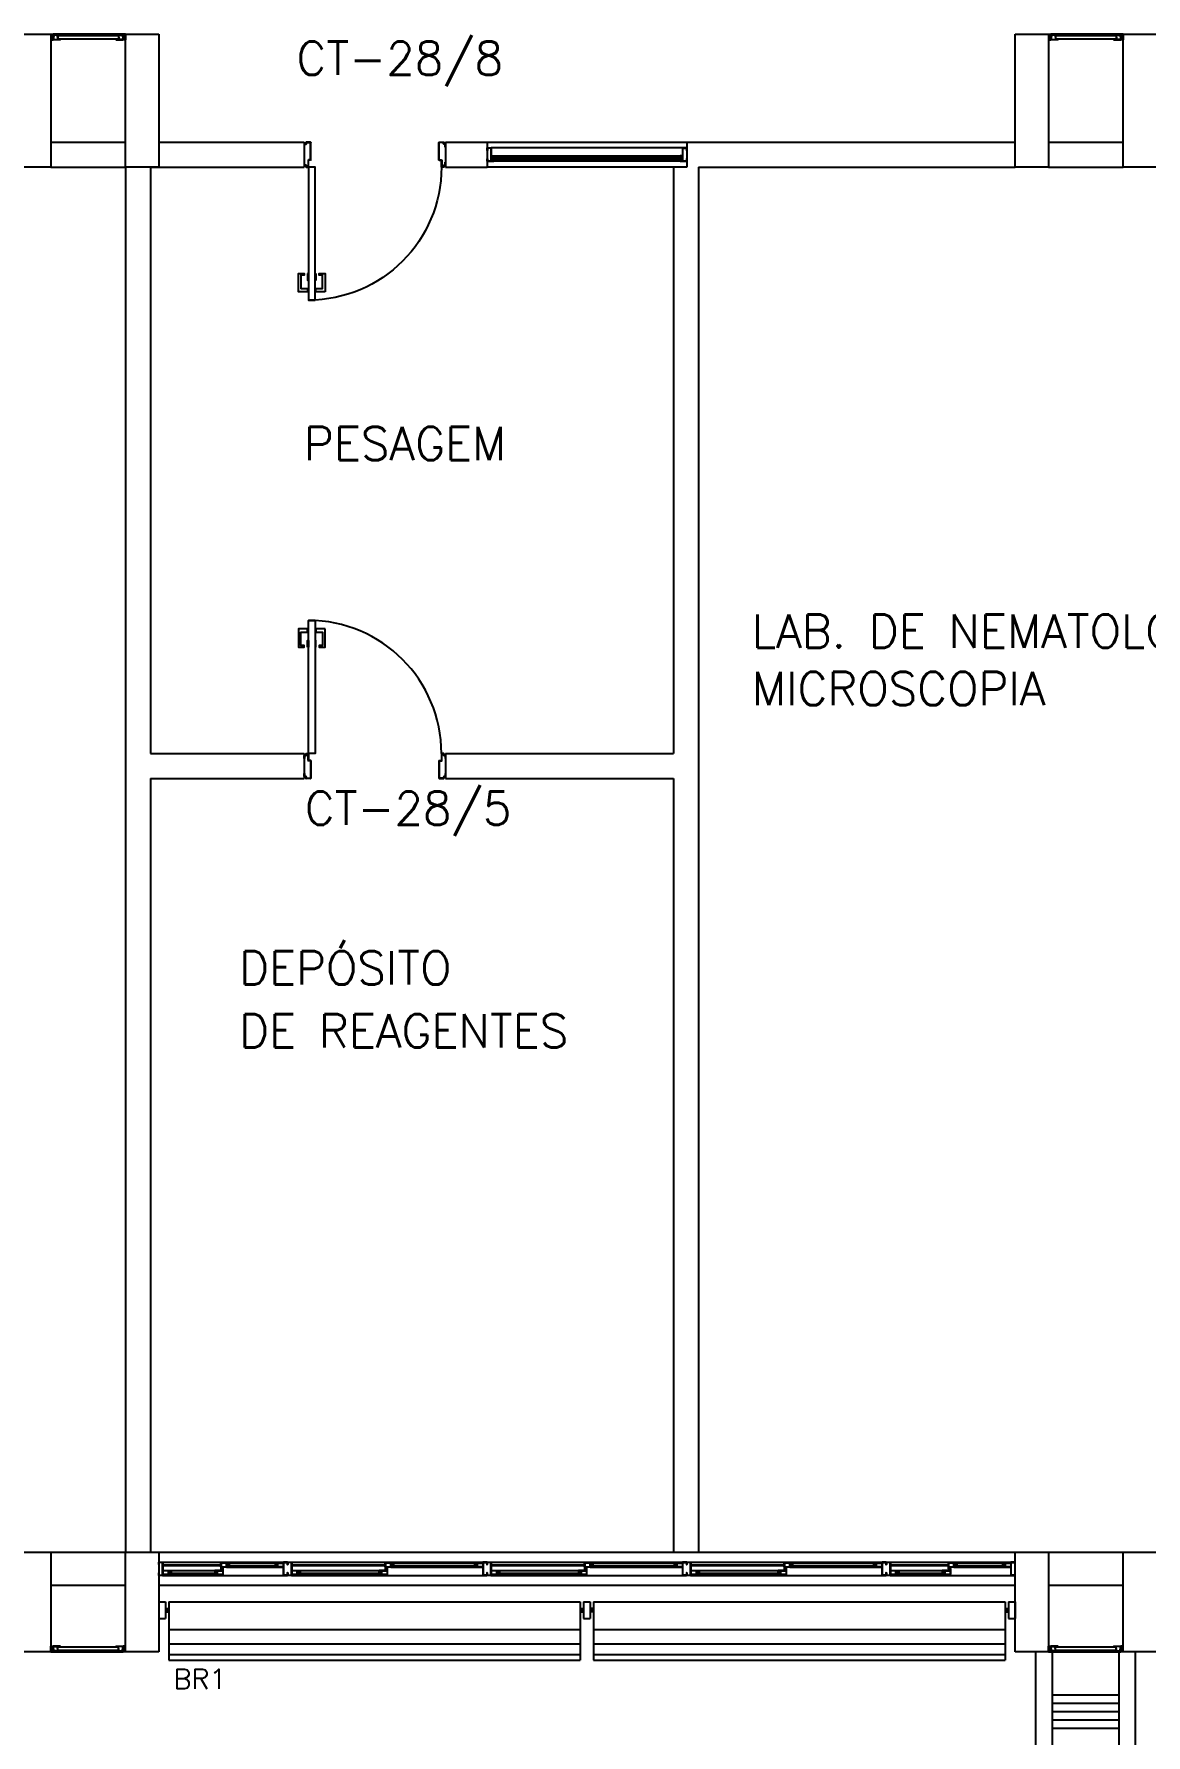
# Model space of a CAD drawing. Header units: millimetres. Extents: x 2686 to 2939, y 1294 to 1441.
# Drawn here: x 2772.37 to 2779.06, y 1331.43 to 1341.65 of the extents above; entities that cross this region are included whole.
import ezdxf

# ---------------------------------------------------------------- set-up
doc = ezdxf.new("R2010")
doc.units = ezdxf.units.MM
for name, color, linetype in [('AR-ALV', 2, 'Continuous'), ('AR-BRISES', 1, 'Continuous'), ('AR-ESQ', 1, 'Continuous'), ('AR-ESTC', 3, 'Continuous'), ('AR-PEITORIL', 1, 'Continuous'), ('AR-PISO', 1, 'Continuous'), ('AR-PORTA', 1, 'Continuous'), ('BR-LINHAS', 1, 'Continuous'), ('BR-MONTANTE', 242, 'Continuous'), ('BR-PAINEL', 1, 'Continuous'), ('BR-SUPORTE', 1, 'Continuous'), ('BR-TEXTO', 2, 'Continuous'), ('DT-ESQ-BAGUETE-C', 1, 'Continuous'), ('DT-ESQ-BAGUETE-V', 1, 'Continuous'), ('DT-ESQ-CHAPA DOBRADA-V', 1, 'Continuous'), ('DT-ESQ-MARCO-V', 1, 'Continuous'), ('DT-ESQ-PERFIL CADEIRA-C', 2, 'Continuous'), ('DT-ESQ-PERFIL CADEIRA-V', 2, 'Continuous'), ('DT-ESQ-PERFIL U SIMPLES-C', 2, 'Continuous'), ('DT-ESQ-PERFIL U-C', 2, 'Continuous'), ('DT-ESQ-PERFIL U-V', 1, 'Continuous'), ('DT-ESQ-VENEZIANA-C', 1, 'Continuous'), ('DT-ESQ-VENEZIANA-V', 1, 'Continuous'), ('DT-ESQ-VIDRO-C', 2, 'Continuous'), ('DT-TXTMOD', 1, 'Continuous'), ('ENDEREÇO', 2, 'Continuous'), ('insercao', 4, 'Continuous'), ('maçaneta', 1, 'Continuous'), ('mov', 1, 'Continuous'), ('PM-PERFIL U-C', 2, 'Continuous'), ('pm1', 2, 'Continuous'), ('TEXTO', 2, 'Continuous')]:
    doc.layers.add(name, color=color, linetype=linetype)
doc.styles.add('S10', font='simplex.shx', dxfattribs={"height": 0.1})
doc.styles.add('S12', font='simplex.shx', dxfattribs={"width": 1.1, "height": 0.12})
doc.styles.add('UNB-100', font='simplex.shx', dxfattribs={"height": 0.2})
doc.styles.add('UNB1-100', font='simplex.shx', dxfattribs={"height": 0.2})

# ---------------------------------------------------------------- blocks, each defined once
blk = doc.blocks.new('DET-GS-COBERTURA')
at = {"layer": 'AR-PISO', "linetype": 'Continuous'}
for p, q in [((204.868, -516.358), (204.868, -512.989)), ((205.468, -512.989), (204.868, -512.989)), ((204.968, -516.358), (204.968, -512.989)), ((205.368, -516.358), (205.368, -512.989)), ((205.468, -516.358), (205.468, -512.989)), ((204.968, -513.248), (205.368, -513.248)), ((204.968, -513.298), (205.368, -513.298)), ((204.968, -513.348), (205.368, -513.348)), ((204.968, -513.398), (205.368, -513.398)), ((204.968, -513.448), (205.368, -513.448))]:
    blk.add_line(p, q, dxfattribs=at)
blk = doc.blocks.new('EF40-P')
at = {"layer": 'DT-ESQ-BAGUETE-C', "ltscale": 0.1}
for points in [[(0.422, -0.08), (0.409, -0.08), (0.409, -0.079), (0.422, -0.079, 0.414214), (0.422, -0.078), (0.422, -0.067, 0.414214), (0.422, -0.067), (0.409, -0.067), (0.409, -0.065), (0.422, -0.065, -0.414214), (0.424, -0.067), (0.424, -0.079, -0.414214)], [(0.702, -0.08), (0.715, -0.08), (0.715, -0.079), (0.702, -0.079, -0.414214), (0.702, -0.078), (0.702, -0.067, -0.414214), (0.702, -0.067), (0.715, -0.067), (0.715, -0.065), (0.702, -0.065, 0.414214), (0.7, -0.067), (0.7, -0.079, 0.414214)], [(1.41, -0.08), (1.396, -0.08), (1.396, -0.079), (1.409, -0.079, 0.414214), (1.41, -0.078), (1.41, -0.067, 0.414214), (1.409, -0.067), (1.396, -0.067), (1.396, -0.065), (1.41, -0.065, -0.414214), (1.411, -0.067), (1.411, -0.079, -0.414214)], [(1.901, -0.08), (1.915, -0.08), (1.915, -0.079), (1.902, -0.079, -0.414214), (1.901, -0.078), (1.901, -0.067, -0.414214), (1.902, -0.067), (1.915, -0.067), (1.915, -0.065), (1.901, -0.065, 0.414214), (1.9, -0.067), (1.9, -0.079, 0.414214)], [(2.61, -0.08), (2.596, -0.08), (2.596, -0.079), (2.609, -0.079, 0.414214), (2.61, -0.078), (2.61, -0.067, 0.414214), (2.609, -0.067), (2.596, -0.067), (2.596, -0.065), (2.61, -0.065, -0.414214), (2.611, -0.067), (2.611, -0.079, -0.414214)], [(3.101, -0.08), (3.115, -0.08), (3.115, -0.079), (3.102, -0.079, -0.414214), (3.101, -0.078), (3.101, -0.067, -0.414214), (3.102, -0.067), (3.115, -0.067), (3.115, -0.065), (3.101, -0.065, 0.414214), (3.1, -0.067), (3.1, -0.079, 0.414214)], [(3.81, -0.08), (3.796, -0.08), (3.796, -0.079), (3.809, -0.079, 0.414214), (3.81, -0.078), (3.81, -0.067, 0.414214), (3.809, -0.067), (3.796, -0.067), (3.796, -0.065), (3.81, -0.065, -0.414214), (3.811, -0.067), (3.811, -0.079, -0.414214)], [(4.301, -0.08), (4.315, -0.08), (4.315, -0.079), (4.302, -0.079, -0.414214), (4.301, -0.078), (4.301, -0.067, -0.414214), (4.302, -0.067), (4.315, -0.067), (4.315, -0.065), (4.301, -0.065, 0.414214), (4.3, -0.067), (4.3, -0.079, 0.414214)], [(4.797, -0.08), (4.784, -0.08), (4.784, -0.079), (4.797, -0.079, 0.414214), (4.797, -0.078), (4.797, -0.067, 0.414214), (4.797, -0.067), (4.784, -0.067), (4.784, -0.065), (4.797, -0.065, -0.414214), (4.799, -0.067), (4.799, -0.079, -0.414214)], [(5.076, -0.08), (5.09, -0.08), (5.09, -0.079), (5.077, -0.079, -0.414214), (5.076, -0.078), (5.076, -0.067, -0.414214), (5.077, -0.067), (5.09, -0.067), (5.09, -0.065), (5.076, -0.065, 0.414214), (5.075, -0.067), (5.075, -0.079, 0.414214)], [(0.073, -0.125), (0.06, -0.125), (0.06, -0.124), (0.073, -0.124, 0.414214), (0.073, -0.123), (0.073, -0.112, 0.414214), (0.073, -0.112), (0.06, -0.112), (0.06, -0.11), (0.073, -0.11, -0.414214), (0.075, -0.112), (0.075, -0.124, -0.414214)], [(0.339, -0.125), (0.352, -0.125), (0.352, -0.124), (0.34, -0.124, -0.414214), (0.339, -0.123), (0.339, -0.112, -0.414214), (0.34, -0.112), (0.352, -0.112), (0.352, -0.11), (0.339, -0.11, 0.414214), (0.337, -0.112), (0.337, -0.124, 0.414214)], [(0.848, -0.125), (0.835, -0.125), (0.835, -0.124), (0.848, -0.124, 0.414214), (0.848, -0.123), (0.848, -0.112, 0.414214), (0.848, -0.112), (0.835, -0.112), (0.835, -0.11), (0.848, -0.11, -0.414214), (0.85, -0.112), (0.85, -0.124, -0.414214)], [(1.326, -0.125), (1.34, -0.125), (1.34, -0.124), (1.327, -0.124, -0.414214), (1.326, -0.123), (1.326, -0.112, -0.414214), (1.327, -0.112), (1.34, -0.112), (1.34, -0.11), (1.326, -0.11, 0.414214), (1.325, -0.112), (1.325, -0.124, 0.414214)], [(2.048, -0.125), (2.035, -0.125), (2.035, -0.124), (2.048, -0.124, 0.414214), (2.048, -0.123), (2.048, -0.112, 0.414214), (2.048, -0.112), (2.035, -0.112), (2.035, -0.11), (2.048, -0.11, -0.414214), (2.05, -0.112), (2.05, -0.124, -0.414214)], [(2.526, -0.125), (2.54, -0.125), (2.54, -0.124), (2.527, -0.124, -0.414214), (2.526, -0.123), (2.526, -0.112, -0.414214), (2.527, -0.112), (2.54, -0.112), (2.54, -0.11), (2.526, -0.11, 0.414214), (2.525, -0.112), (2.525, -0.124, 0.414214)], [(3.248, -0.125), (3.235, -0.125), (3.235, -0.124), (3.248, -0.124, 0.414214), (3.248, -0.123), (3.248, -0.112, 0.414214), (3.248, -0.112), (3.235, -0.112), (3.235, -0.11), (3.248, -0.11, -0.414214), (3.25, -0.112), (3.25, -0.124, -0.414214)], [(3.726, -0.125), (3.74, -0.125), (3.74, -0.124), (3.727, -0.124, -0.414214), (3.726, -0.123), (3.726, -0.112, -0.414214), (3.727, -0.112), (3.74, -0.112), (3.74, -0.11), (3.726, -0.11, 0.414214), (3.725, -0.112), (3.725, -0.124, 0.414214)], [(4.448, -0.125), (4.435, -0.125), (4.435, -0.124), (4.448, -0.124, 0.414214), (4.448, -0.123), (4.448, -0.112, 0.414214), (4.448, -0.112), (4.435, -0.112), (4.435, -0.11), (4.448, -0.11, -0.414214), (4.45, -0.112), (4.45, -0.124, -0.414214)], [(4.714, -0.125), (4.727, -0.125), (4.727, -0.124), (4.714, -0.124, -0.414214), (4.714, -0.123), (4.714, -0.112, -0.414214), (4.714, -0.112), (4.727, -0.112), (4.727, -0.11), (4.714, -0.11, 0.414214), (4.712, -0.112), (4.712, -0.124, 0.414214)]]:
    blk.add_lwpolyline(points, format="xyb", close=True, dxfattribs=at)
at = {"layer": 'DT-ESQ-BAGUETE-V', "ltscale": 0.1}
for p, q in [((0.422, -0.065), (0.702, -0.065)), ((1.41, -0.065), (1.901, -0.065)), ((2.61, -0.065), (3.101, -0.065)), ((3.81, -0.065), (4.301, -0.065)), ((4.797, -0.065), (5.076, -0.065)), ((0.073, -0.11), (0.339, -0.11)), ((0.848, -0.11), (1.326, -0.11)), ((2.048, -0.11), (2.526, -0.11)), ((3.248, -0.11), (3.726, -0.11)), ((4.448, -0.11), (4.714, -0.11))]:
    blk.add_line(p, q, dxfattribs=at)
at = {"layer": 'DT-ESQ-CHAPA DOBRADA-V', "ltscale": 0.1}
for p, q in [((0.025, -0.077), (0.374, -0.077)), ((0.025, -0.08), (0.374, -0.08)), ((0.8, -0.077), (1.361, -0.077)), ((0.8, -0.08), (1.361, -0.08)), ((2, -0.077), (2.561, -0.077)), ((2, -0.08), (2.561, -0.08)), ((3.2, -0.077), (3.761, -0.077)), ((3.2, -0.08), (3.761, -0.08)), ((4.4, -0.077), (4.749, -0.077)), ((4.4, -0.08), (4.749, -0.08))]:
    blk.add_line(p, q, dxfattribs=at)
at = {"layer": 'DT-ESQ-PERFIL CADEIRA-C', "ltscale": 0.1}
for p, q in [((0.376, -0.088), (0.422, -0.088)), ((0.75, -0.088), (0.702, -0.088)), ((1.363, -0.088), (1.41, -0.088)), ((1.95, -0.088), (1.901, -0.088)), ((2.563, -0.088), (2.61, -0.088)), ((3.15, -0.088), (3.101, -0.088)), ((3.763, -0.088), (3.81, -0.088)), ((4.35, -0.088), (4.301, -0.088)), ((4.751, -0.088), (4.797, -0.088)), ((5.125, -0.088), (5.076, -0.088)), ((0.025, -0.134), (0.073, -0.134)), ((0.385, -0.134), (0.339, -0.134)), ((0.8, -0.134), (0.848, -0.134)), ((1.373, -0.134), (1.326, -0.134)), ((2, -0.134), (2.048, -0.134)), ((2.573, -0.134), (2.526, -0.134)), ((3.2, -0.134), (3.248, -0.134)), ((3.773, -0.134), (3.726, -0.134)), ((4.4, -0.134), (4.448, -0.134)), ((4.76, -0.134), (4.714, -0.134))]:
    blk.add_line(p, q, dxfattribs=at)
for points in [[(0.422, -0.087, -1), (0.422, -0.09), (0.376, -0.09, -0.414214), (0.374, -0.088), (0.374, -0.067, -0.414214), (0.376, -0.065), (0.407, -0.065, -0.414214), (0.409, -0.067), (0.409, -0.087)], [(0.409, -0.088, -0.198913), (0.408, -0.088, -0.198913), (0.407, -0.087), (0.407, -0.067, 0.414214), (0.407, -0.067), (0.376, -0.067, 0.414214), (0.375, -0.067), (0.375, -0.088, 0.414214), (0.376, -0.088)], [(0.702, -0.09), (0.75, -0.09), (0.75, -0.088), (0.715, -0.088, 0.198912), (0.716, -0.088, 0.198913), (0.716, -0.087), (0.716, -0.067, -0.414214), (0.717, -0.067), (0.75, -0.067), (0.75, -0.065), (0.716, -0.065, 0.414214), (0.715, -0.067), (0.715, -0.079), (0.715, -0.08), (0.715, -0.087), (0.702, -0.087, 1)], [(1.41, -0.087, -1), (1.41, -0.09), (1.363, -0.09, -0.414214), (1.361, -0.088), (1.361, -0.067, -0.414214), (1.363, -0.065), (1.395, -0.065, -0.414214), (1.396, -0.067), (1.396, -0.087)], [(1.396, -0.088, -0.198913), (1.395, -0.088, -0.198913), (1.395, -0.087), (1.395, -0.067, 0.414214), (1.394, -0.067), (1.363, -0.067, 0.414214), (1.363, -0.067), (1.363, -0.088, 0.414214), (1.363, -0.088)], [(1.901, -0.09), (1.95, -0.09), (1.95, -0.088), (1.915, -0.088, 0.198912), (1.916, -0.088, 0.198913), (1.916, -0.087), (1.916, -0.067, -0.414214), (1.917, -0.067), (1.95, -0.067), (1.95, -0.065), (1.916, -0.065, 0.414214), (1.915, -0.067), (1.915, -0.079), (1.915, -0.08), (1.915, -0.087), (1.901, -0.087, 1)], [(2.61, -0.087, -1), (2.61, -0.09), (2.563, -0.09, -0.414214), (2.561, -0.088), (2.561, -0.067, -0.414214), (2.563, -0.065), (2.595, -0.065, -0.414214), (2.596, -0.067), (2.596, -0.087)], [(2.596, -0.088, -0.198913), (2.595, -0.088, -0.198913), (2.595, -0.087), (2.595, -0.067, 0.414214), (2.594, -0.067), (2.563, -0.067, 0.414214), (2.563, -0.067), (2.563, -0.088, 0.414214), (2.563, -0.088)], [(3.101, -0.09), (3.15, -0.09), (3.15, -0.088), (3.115, -0.088, 0.198912), (3.116, -0.088, 0.198913), (3.116, -0.087), (3.116, -0.067, -0.414214), (3.117, -0.067), (3.15, -0.067), (3.15, -0.065), (3.116, -0.065, 0.414214), (3.115, -0.067), (3.115, -0.079), (3.115, -0.08), (3.115, -0.087), (3.101, -0.087, 1)], [(3.81, -0.087, -1), (3.81, -0.09), (3.763, -0.09, -0.414214), (3.761, -0.088), (3.761, -0.067, -0.414214), (3.763, -0.065), (3.795, -0.065, -0.414214), (3.796, -0.067), (3.796, -0.087)], [(3.796, -0.088, -0.198913), (3.795, -0.088, -0.198913), (3.795, -0.087), (3.795, -0.067, 0.414214), (3.794, -0.067), (3.763, -0.067, 0.414214), (3.763, -0.067), (3.763, -0.088, 0.414214), (3.763, -0.088)], [(4.301, -0.09), (4.35, -0.09), (4.35, -0.088), (4.315, -0.088, 0.198912), (4.316, -0.088, 0.198913), (4.316, -0.087), (4.316, -0.067, -0.414214), (4.317, -0.067), (4.35, -0.067), (4.35, -0.065), (4.316, -0.065, 0.414214), (4.315, -0.067), (4.315, -0.079), (4.315, -0.08), (4.315, -0.087), (4.301, -0.087, 1)], [(4.797, -0.087, -1), (4.797, -0.09), (4.751, -0.09, -0.414214), (4.749, -0.088), (4.749, -0.067, -0.414214), (4.751, -0.065), (4.782, -0.065, -0.414214), (4.784, -0.067), (4.784, -0.087)], [(4.784, -0.088, -0.198913), (4.783, -0.088, -0.198913), (4.782, -0.087), (4.782, -0.067, 0.414214), (4.782, -0.067), (4.751, -0.067, 0.414214), (4.75, -0.067), (4.75, -0.088, 0.414214), (4.751, -0.088)], [(5.076, -0.09), (5.125, -0.09), (5.125, -0.088), (5.09, -0.088, 0.198912), (5.091, -0.088, 0.198913), (5.091, -0.087), (5.091, -0.067, -0.414214), (5.092, -0.067), (5.125, -0.067), (5.125, -0.065), (5.091, -0.065, 0.414214), (5.09, -0.067), (5.09, -0.079), (5.09, -0.08), (5.09, -0.087), (5.076, -0.087, 1)], [(0.073, -0.135), (0.025, -0.135), (0.025, -0.134), (0.06, -0.134, -0.198912), (0.059, -0.133, -0.198913), (0.059, -0.132), (0.059, -0.112, 0.414214), (0.058, -0.112), (0.025, -0.112), (0.025, -0.11), (0.059, -0.11, -0.414214), (0.06, -0.112), (0.06, -0.124), (0.06, -0.125), (0.06, -0.132), (0.073, -0.132, -1)], [(0.339, -0.132, 1), (0.339, -0.135), (0.385, -0.135, 0.414214), (0.387, -0.133), (0.387, -0.112, 0.414214), (0.385, -0.11), (0.354, -0.11, 0.414214), (0.352, -0.112), (0.352, -0.132)], [(0.352, -0.134, 0.198913), (0.354, -0.133, 0.198913), (0.354, -0.132), (0.354, -0.112, -0.414214), (0.354, -0.112), (0.385, -0.112, -0.414214), (0.386, -0.112), (0.386, -0.133, -0.414214), (0.385, -0.134)], [(0.848, -0.135), (0.8, -0.135), (0.8, -0.134), (0.835, -0.134, -0.198912), (0.834, -0.133, -0.198913), (0.833, -0.132), (0.833, -0.112, 0.414214), (0.833, -0.112), (0.8, -0.112), (0.8, -0.11), (0.833, -0.11, -0.414214), (0.835, -0.112), (0.835, -0.124), (0.835, -0.125), (0.835, -0.132), (0.848, -0.132, -1)], [(1.326, -0.132, 1), (1.326, -0.135), (1.373, -0.135, 0.414214), (1.375, -0.133), (1.375, -0.112, 0.414214), (1.373, -0.11), (1.341, -0.11, 0.414214), (1.34, -0.112), (1.34, -0.132)], [(1.34, -0.134, 0.198913), (1.341, -0.133, 0.198913), (1.341, -0.132), (1.341, -0.112, -0.414214), (1.342, -0.112), (1.373, -0.112, -0.414214), (1.373, -0.112), (1.373, -0.133, -0.414214), (1.373, -0.134)], [(2.048, -0.135), (2, -0.135), (2, -0.134), (2.035, -0.134, -0.198912), (2.034, -0.133, -0.198913), (2.033, -0.132), (2.033, -0.112, 0.414214), (2.033, -0.112), (2, -0.112), (2, -0.11), (2.033, -0.11, -0.414214), (2.035, -0.112), (2.035, -0.124), (2.035, -0.125), (2.035, -0.132), (2.048, -0.132, -1)], [(2.526, -0.132, 1), (2.526, -0.135), (2.573, -0.135, 0.414214), (2.575, -0.133), (2.575, -0.112, 0.414214), (2.573, -0.11), (2.541, -0.11, 0.414214), (2.54, -0.112), (2.54, -0.132)], [(2.54, -0.134, 0.198913), (2.541, -0.133, 0.198913), (2.541, -0.132), (2.541, -0.112, -0.414214), (2.542, -0.112), (2.573, -0.112, -0.414214), (2.573, -0.112), (2.573, -0.133, -0.414214), (2.573, -0.134)], [(3.248, -0.135), (3.2, -0.135), (3.2, -0.134), (3.235, -0.134, -0.198912), (3.234, -0.133, -0.198913), (3.233, -0.132), (3.233, -0.112, 0.414214), (3.233, -0.112), (3.2, -0.112), (3.2, -0.11), (3.233, -0.11, -0.414214), (3.235, -0.112), (3.235, -0.124), (3.235, -0.125), (3.235, -0.132), (3.248, -0.132, -1)], [(3.726, -0.132, 1), (3.726, -0.135), (3.773, -0.135, 0.414214), (3.775, -0.133), (3.775, -0.112, 0.414214), (3.773, -0.11), (3.741, -0.11, 0.414214), (3.74, -0.112), (3.74, -0.132)], [(3.74, -0.134, 0.198913), (3.741, -0.133, 0.198913), (3.741, -0.132), (3.741, -0.112, -0.414214), (3.742, -0.112), (3.773, -0.112, -0.414214), (3.773, -0.112), (3.773, -0.133, -0.414214), (3.773, -0.134)], [(4.448, -0.135), (4.4, -0.135), (4.4, -0.134), (4.435, -0.134, -0.198912), (4.434, -0.133, -0.198913), (4.433, -0.132), (4.433, -0.112, 0.414214), (4.433, -0.112), (4.4, -0.112), (4.4, -0.11), (4.433, -0.11, -0.414214), (4.435, -0.112), (4.435, -0.124), (4.435, -0.125), (4.435, -0.132), (4.448, -0.132, -1)], [(4.714, -0.132, 1), (4.714, -0.135), (4.76, -0.135, 0.414214), (4.762, -0.133), (4.762, -0.112, 0.414214), (4.76, -0.11), (4.729, -0.11, 0.414214), (4.727, -0.112), (4.727, -0.132)], [(4.727, -0.134, 0.198913), (4.729, -0.133, 0.198913), (4.729, -0.132), (4.729, -0.112, -0.414214), (4.729, -0.112), (4.76, -0.112, -0.414214), (4.761, -0.112), (4.761, -0.133, -0.414214), (4.76, -0.134)]]:
    blk.add_lwpolyline(points, format="xyb", close=True, dxfattribs=at)
at = {"layer": 'DT-ESQ-PERFIL CADEIRA-V', "ltscale": 0.1}
for p, q in [((0.407, -0.09), (0.702, -0.09)), ((1.395, -0.09), (1.901, -0.09)), ((2.595, -0.09), (3.101, -0.09)), ((3.795, -0.09), (4.301, -0.09)), ((4.782, -0.09), (5.076, -0.09)), ((0.073, -0.135), (0.339, -0.135)), ((0.848, -0.135), (1.326, -0.135)), ((2.048, -0.135), (2.526, -0.135)), ((3.248, -0.135), (3.726, -0.135)), ((4.448, -0.135), (4.714, -0.135))]:
    blk.add_line(p, q, dxfattribs=at)
at = {"layer": 'DT-ESQ-PERFIL U SIMPLES-C', "ltscale": 0.1}
for points in [[(0.376, -0.102), (0.384, -0.102), (0.384, -0.1), (0.376, -0.1, -0.414214), (0.375, -0.1), (0.375, -0.092, -0.414214), (0.376, -0.091), (0.384, -0.091), (0.384, -0.09), (0.376, -0.09, 0.414214), (0.374, -0.092), (0.374, -0.1, 0.414214)], [(0.385, -0.098), (0.377, -0.098), (0.377, -0.1), (0.385, -0.1, -0.414214), (0.386, -0.1), (0.386, -0.108, -0.414214), (0.385, -0.109), (0.377, -0.109), (0.377, -0.11), (0.385, -0.11, 0.414214), (0.387, -0.108), (0.387, -0.1, 0.414214)], [(1.363, -0.102), (1.371, -0.102), (1.371, -0.1), (1.363, -0.1, -0.414214), (1.363, -0.1), (1.363, -0.092, -0.414214), (1.363, -0.091), (1.371, -0.091), (1.371, -0.09), (1.363, -0.09, 0.414214), (1.361, -0.092), (1.361, -0.1, 0.414214)], [(1.373, -0.098), (1.365, -0.098), (1.365, -0.1), (1.373, -0.1, -0.414214), (1.373, -0.1), (1.373, -0.108, -0.414214), (1.373, -0.109), (1.365, -0.109), (1.365, -0.11), (1.373, -0.11, 0.414214), (1.375, -0.108), (1.375, -0.1, 0.414214)], [(2.563, -0.102), (2.571, -0.102), (2.571, -0.1), (2.563, -0.1, -0.414214), (2.563, -0.1), (2.563, -0.092, -0.414214), (2.563, -0.091), (2.571, -0.091), (2.571, -0.09), (2.563, -0.09, 0.414214), (2.561, -0.092), (2.561, -0.1, 0.414214)], [(2.573, -0.098), (2.565, -0.098), (2.565, -0.1), (2.573, -0.1, -0.414214), (2.573, -0.1), (2.573, -0.108, -0.414214), (2.573, -0.109), (2.565, -0.109), (2.565, -0.11), (2.573, -0.11, 0.414214), (2.575, -0.108), (2.575, -0.1, 0.414214)], [(3.763, -0.102), (3.771, -0.102), (3.771, -0.1), (3.763, -0.1, -0.414214), (3.763, -0.1), (3.763, -0.092, -0.414214), (3.763, -0.091), (3.771, -0.091), (3.771, -0.09), (3.763, -0.09, 0.414214), (3.761, -0.092), (3.761, -0.1, 0.414214)], [(3.773, -0.098), (3.765, -0.098), (3.765, -0.1), (3.773, -0.1, -0.414214), (3.773, -0.1), (3.773, -0.108, -0.414214), (3.773, -0.109), (3.765, -0.109), (3.765, -0.11), (3.773, -0.11, 0.414214), (3.775, -0.108), (3.775, -0.1, 0.414214)], [(4.751, -0.102), (4.759, -0.102), (4.759, -0.1), (4.751, -0.1, -0.414214), (4.75, -0.1), (4.75, -0.092, -0.414214), (4.751, -0.091), (4.759, -0.091), (4.759, -0.09), (4.751, -0.09, 0.414214), (4.749, -0.092), (4.749, -0.1, 0.414214)], [(4.76, -0.098), (4.752, -0.098), (4.752, -0.1), (4.76, -0.1, -0.414214), (4.761, -0.1), (4.761, -0.108, -0.414214), (4.76, -0.109), (4.752, -0.109), (4.752, -0.11), (4.76, -0.11, 0.414214), (4.762, -0.108), (4.762, -0.1, 0.414214)]]:
    blk.add_lwpolyline(points, format="xyb", close=True, dxfattribs=at)
at = {"layer": 'DT-ESQ-PERFIL U-C', "ltscale": 0.1}
for points in [[(0, -0.062, -0.414214), (0.001, -0.06), (0.023, -0.06, -0.414214), (0.025, -0.062), (0.025, -0.139, -0.414214), (0.023, -0.14), (0.001, -0.14, -0.414214), (0, -0.139), (0, -0.125), (0.001, -0.125), (0.001, -0.138, 0.414214), (0.002, -0.139), (0.023, -0.139, 0.414214), (0.023, -0.138), (0.023, -0.062, 0.414214), (0.023, -0.062), (0.002, -0.062, 0.414214), (0.001, -0.062), (0.001, -0.075), (0, -0.075)], [(0.775, -0.062, 0.414214), (0.773, -0.06), (0.751, -0.06, 0.414214), (0.75, -0.062), (0.75, -0.139, 0.414214), (0.751, -0.14), (0.773, -0.14, 0.414214), (0.775, -0.139), (0.775, -0.125), (0.773, -0.125), (0.773, -0.138, -0.414214), (0.773, -0.139), (0.752, -0.139, -0.414214), (0.751, -0.138), (0.751, -0.062, -0.414214), (0.752, -0.062), (0.773, -0.062, -0.414214), (0.773, -0.062), (0.773, -0.075), (0.775, -0.075)], [(0.775, -0.062, -0.414214), (0.776, -0.06), (0.798, -0.06, -0.414214), (0.8, -0.062), (0.8, -0.139, -0.414214), (0.798, -0.14), (0.776, -0.14, -0.414214), (0.775, -0.139), (0.775, -0.125), (0.776, -0.125), (0.776, -0.138, 0.414214), (0.777, -0.139), (0.798, -0.139, 0.414214), (0.798, -0.138), (0.798, -0.062, 0.414214), (0.798, -0.062), (0.777, -0.062, 0.414214), (0.776, -0.062), (0.776, -0.075), (0.775, -0.075)], [(1.975, -0.062, 0.414214), (1.973, -0.06), (1.951, -0.06, 0.414214), (1.95, -0.062), (1.95, -0.139, 0.414214), (1.951, -0.14), (1.973, -0.14, 0.414214), (1.975, -0.139), (1.975, -0.125), (1.973, -0.125), (1.973, -0.138, -0.414214), (1.973, -0.139), (1.952, -0.139, -0.414214), (1.951, -0.138), (1.951, -0.062, -0.414214), (1.952, -0.062), (1.973, -0.062, -0.414214), (1.973, -0.062), (1.973, -0.075), (1.975, -0.075)], [(1.975, -0.062, -0.414214), (1.976, -0.06), (1.998, -0.06, -0.414214), (2, -0.062), (2, -0.139, -0.414214), (1.998, -0.14), (1.976, -0.14, -0.414214), (1.975, -0.139), (1.975, -0.125), (1.976, -0.125), (1.976, -0.138, 0.414214), (1.977, -0.139), (1.998, -0.139, 0.414214), (1.998, -0.138), (1.998, -0.062, 0.414214), (1.998, -0.062), (1.977, -0.062, 0.414214), (1.976, -0.062), (1.976, -0.075), (1.975, -0.075)], [(3.175, -0.062, 0.414214), (3.173, -0.06), (3.151, -0.06, 0.414214), (3.15, -0.062), (3.15, -0.139, 0.414214), (3.151, -0.14), (3.173, -0.14, 0.414214), (3.175, -0.139), (3.175, -0.125), (3.173, -0.125), (3.173, -0.138, -0.414214), (3.173, -0.139), (3.152, -0.139, -0.414214), (3.151, -0.138), (3.151, -0.062, -0.414214), (3.152, -0.062), (3.173, -0.062, -0.414214), (3.173, -0.062), (3.173, -0.075), (3.175, -0.075)], [(3.175, -0.062, -0.414214), (3.176, -0.06), (3.198, -0.06, -0.414214), (3.2, -0.062), (3.2, -0.139, -0.414214), (3.198, -0.14), (3.176, -0.14, -0.414214), (3.175, -0.139), (3.175, -0.125), (3.176, -0.125), (3.176, -0.138, 0.414214), (3.177, -0.139), (3.198, -0.139, 0.414214), (3.198, -0.138), (3.198, -0.062, 0.414214), (3.198, -0.062), (3.177, -0.062, 0.414214), (3.176, -0.062), (3.176, -0.075), (3.175, -0.075)], [(4.375, -0.062, 0.414214), (4.373, -0.06), (4.351, -0.06, 0.414214), (4.35, -0.062), (4.35, -0.139, 0.414214), (4.351, -0.14), (4.373, -0.14, 0.414214), (4.375, -0.139), (4.375, -0.125), (4.373, -0.125), (4.373, -0.138, -0.414214), (4.373, -0.139), (4.352, -0.139, -0.414214), (4.351, -0.138), (4.351, -0.062, -0.414214), (4.352, -0.062), (4.373, -0.062, -0.414214), (4.373, -0.062), (4.373, -0.075), (4.375, -0.075)], [(4.375, -0.062, -0.414214), (4.376, -0.06), (4.398, -0.06, -0.414214), (4.4, -0.062), (4.4, -0.139, -0.414214), (4.398, -0.14), (4.376, -0.14, -0.414214), (4.375, -0.139), (4.375, -0.125), (4.376, -0.125), (4.376, -0.138, 0.414214), (4.377, -0.139), (4.398, -0.139, 0.414214), (4.398, -0.138), (4.398, -0.062, 0.414214), (4.398, -0.062), (4.377, -0.062, 0.414214), (4.376, -0.062), (4.376, -0.075), (4.375, -0.075)], [(5.15, -0.062, 0.414214), (5.148, -0.06), (5.126, -0.06, 0.414214), (5.125, -0.062), (5.125, -0.139, 0.414214), (5.126, -0.14), (5.148, -0.14, 0.414214), (5.15, -0.139), (5.15, -0.125), (5.148, -0.125), (5.148, -0.138, -0.414214), (5.148, -0.139), (5.127, -0.139, -0.414214), (5.126, -0.138), (5.126, -0.062, -0.414214), (5.127, -0.062), (5.148, -0.062, -0.414214), (5.148, -0.062), (5.148, -0.075), (5.15, -0.075)]]:
    blk.add_lwpolyline(points, format="xyb", close=True, dxfattribs=at)
at = {"layer": 'DT-ESQ-PERFIL U-V', "ltscale": 0.1}
for p, q in [((0.023, -0.06), (0.751, -0.06)), ((0.798, -0.06), (1.951, -0.06)), ((1.998, -0.06), (3.151, -0.06)), ((3.198, -0.06), (4.351, -0.06)), ((4.398, -0.06), (5.126, -0.06)), ((0.023, -0.14), (0.751, -0.14)), ((0.798, -0.14), (1.951, -0.14)), ((1.998, -0.14), (3.151, -0.14)), ((3.198, -0.14), (4.351, -0.14)), ((4.398, -0.14), (5.126, -0.14))]:
    blk.add_line(p, q, dxfattribs=at)
at = {"layer": 'DT-ESQ-VIDRO-C', "ltscale": 0.1}
for points in [[(0.713, -0.085), (0.713, -0.082), (0.412, -0.082), (0.412, -0.085)], [(1.912, -0.085), (1.912, -0.082), (1.399, -0.082), (1.399, -0.085)], [(3.112, -0.085), (3.112, -0.082), (2.599, -0.082), (2.599, -0.085)], [(4.312, -0.085), (4.312, -0.082), (3.799, -0.082), (3.799, -0.085)], [(5.087, -0.085), (5.087, -0.082), (4.786, -0.082), (4.786, -0.085)], [(0.063, -0.13), (0.063, -0.127), (0.349, -0.127), (0.349, -0.13)], [(0.838, -0.13), (0.838, -0.127), (1.337, -0.127), (1.337, -0.13)], [(2.038, -0.13), (2.038, -0.127), (2.537, -0.127), (2.537, -0.13)], [(3.238, -0.13), (3.238, -0.127), (3.737, -0.127), (3.737, -0.13)], [(4.438, -0.13), (4.438, -0.127), (4.724, -0.127), (4.724, -0.13)]]:
    blk.add_lwpolyline(points, close=True, dxfattribs=at)
at = {"layer": 'DT-TXTMOD', "ltscale": 0.1, "style": 'S10', "flags": 3}
for tag, p in [('M01', (0.025, -0.28)), ('M02', (0.325, -0.28)), ('M03', (0.627, -0.28)), ('M04', (0.929, -0.28)), ('M05', (1.231, -0.28)), ('M06', (1.532, -0.28)), ('M07', (1.834, -0.28)), ('M08', (2.136, -0.28)), ('M09', (2.438, -0.28)), ('M10', (2.739, -0.28)), ('M11', (3.041, -0.28)), ('M12', (3.343, -0.28)), ('M13', (3.645, -0.28)), ('M14', (3.946, -0.28)), ('M15', (4.248, -0.28)), ('M16', (4.55, -0.28)), ('M17', (4.852, -0.28))]:
    blk.add_attdef(tag, p, '', height=0.1, dxfattribs=at)
blk = doc.blocks.new('EF01-P')
at = {"layer": 'DT-ESQ-BAGUETE-C', "ltscale": 0.1}
for points in [[(0.002, 0.035), (0.015, 0.035), (0.015, 0.033), (0.002, 0.033), (0.002, 0.005), (0.015, 0.005), (0.015, 0.004), (0.002, 0.004, -0.414214), (0, 0.005), (0, 0.033, -0.414214)], [(0.448, 0.035), (0.435, 0.035), (0.435, 0.033), (0.448, 0.033), (0.448, 0.005), (0.435, 0.005), (0.435, 0.004), (0.448, 0.004, 0.414214), (0.45, 0.005), (0.45, 0.033, 0.414214)]]:
    blk.add_lwpolyline(points, format="xyb", close=True, dxfattribs=at)
at = {"layer": 'DT-ESQ-PERFIL CADEIRA-C', "ltscale": 0.1}
for points in [[(0.01, 0.002), (0.01, 0.003), (0.002, 0.003, 1), (0.002, 0), (0.015, 0, 0.414214), (0.016, 0.002), (0.016, 0.033), (0.043, 0.033)], [(0.043, 0.006), (0.018, 0.006), (0.018, 0.016), (0.016, 0.016), (0.016, 0.006, 0.414214), (0.018, 0.005), (0.043, 0.005), (0.056, 0.005, 1), (0.056, 0.008), (0.043, 0.008), (0.043, 0.02), (0.043, 0.032), (0.056, 0.032, 1), (0.056, 0.035), (0.043, 0.035), (0.016, 0.035, 0.414214), (0.015, 0.033), (0.015, 0.002), (0.002, 0.002)], [(0.041, 0.02), (0.041, 0.032, -0.414214), (0.043, 0.033), (0.056, 0.033)], [(0.041, 0.02), (0.041, 0.008, 0.414214), (0.043, 0.006), (0.056, 0.006)], [(0.407, 0.006), (0.432, 0.006), (0.432, 0.016), (0.433, 0.016), (0.433, 0.006, -0.414214), (0.432, 0.005), (0.407, 0.005), (0.394, 0.005, -1), (0.394, 0.008), (0.407, 0.008), (0.407, 0.02), (0.407, 0.032), (0.394, 0.032, -1), (0.394, 0.035), (0.407, 0.035), (0.433, 0.035, -0.414214), (0.435, 0.033), (0.435, 0.002), (0.448, 0.002)], [(0.408, 0.02), (0.408, 0.032, 0.414214), (0.407, 0.033), (0.394, 0.033)], [(0.408, 0.02), (0.408, 0.008, -0.414214), (0.407, 0.006), (0.394, 0.006)], [(0.44, 0.002), (0.44, 0.003), (0.448, 0.003, -1), (0.448, 0), (0.435, 0, -0.414214), (0.433, 0.002), (0.433, 0.033), (0.407, 0.033)]]:
    blk.add_lwpolyline(points, format="xyb", dxfattribs=at)
at = {"layer": 'DT-ESQ-PERFIL CADEIRA-V', "ltscale": 0.1}
blk.add_line((0.015, 0), (0.435, 0), dxfattribs=at)
at = {"layer": 'DT-ESQ-VENEZIANA-C', "ltscale": 0.1}
for p, q in [((0.043, 0.011), (0.407, 0.011)), ((0.043, 0.009), (0.407, 0.009))]:
    blk.add_line(p, q, dxfattribs=at)
at = {"layer": 'DT-ESQ-VENEZIANA-V', "ltscale": 0.1}
blk.add_line((0.043, 0.031), (0.407, 0.031), dxfattribs=at)
blk = doc.blocks.new('BR-MODULO1')
at = {"layer": 'BR-LINHAS'}
for p, q in [((0.06, -0.265), (2.535, -0.265)), ((2.615, -0.265), (5.09, -0.265)), ((0.06, -0.352), (2.535, -0.352)), ((2.615, -0.352), (5.09, -0.352)), ((0.06, -0.415), (2.535, -0.415)), ((2.615, -0.415), (5.09, -0.415))]:
    blk.add_line(p, q, dxfattribs=at)
at = {"layer": 'BR-MONTANTE'}
for p, q in [((0, -0.1), (0, -0.2)), ((0, -0.1), (0.04, -0.1)), ((0.04, -0.1), (0.04, -0.2)), ((2.555, -0.1), (2.595, -0.1)), ((2.555, -0.1), (2.555, -0.2)), ((2.595, -0.1), (2.595, -0.2)), ((5.11, -0.1), (5.11, -0.2)), ((5.11, -0.1), (5.15, -0.1)), ((5.15, -0.1), (5.15, -0.2)), ((0, -0.2), (0.04, -0.2)), ((2.555, -0.2), (2.595, -0.2)), ((5.11, -0.2), (5.15, -0.2))]:
    blk.add_line(p, q, dxfattribs=at)
at = {"layer": 'BR-PAINEL'}
for p, q in [((0.06, -0.1), (2.535, -0.1)), ((0.06, -0.1), (0.06, -0.45)), ((2.535, -0.1), (2.535, -0.45)), ((2.615, -0.1), (2.615, -0.45)), ((2.615, -0.1), (5.09, -0.1)), ((5.09, -0.1), (5.09, -0.45)), ((0.06, -0.45), (2.535, -0.45)), ((2.615, -0.45), (5.09, -0.45))]:
    blk.add_line(p, q, dxfattribs=at)
at = {"layer": 'BR-SUPORTE'}
for p, q in [((0.04, -0.14), (0.06, -0.14)), ((0.04, -0.16), (0.06, -0.16)), ((0.05, -0.14), (0.05, -0.16)), ((2.535, -0.14), (2.555, -0.14)), ((2.535, -0.16), (2.555, -0.16)), ((2.545, -0.14), (2.545, -0.16)), ((2.615, -0.14), (2.595, -0.14)), ((2.615, -0.16), (2.595, -0.16)), ((2.605, -0.14), (2.605, -0.16)), ((5.09, -0.14), (5.11, -0.14)), ((5.09, -0.16), (5.11, -0.16)), ((5.1, -0.14), (5.1, -0.16))]:
    blk.add_line(p, q, dxfattribs=at)
blk = doc.blocks.new('EF05B-P')
at = {"layer": 'DT-ESQ-BAGUETE-C', "ltscale": 0.1}
for points in [[(0.039, -0.05), (0.0255, -0.05), (0.0255, -0.0485), (0.039, -0.0485), (0.039, -0.0365), (0.0255, -0.0365), (0.0255, -0.035), (0.039, -0.035, -0.4142136), (0.0405, -0.0365), (0.0405, -0.0485, -0.4142136)], [(1.161, -0.05), (1.1745, -0.05), (1.1745, -0.0485), (1.161, -0.0485), (1.161, -0.0365), (1.1745, -0.0365), (1.1745, -0.035), (1.161, -0.035, 0.4142136), (1.1595, -0.0365), (1.1595, -0.0485, 0.4142136)]]:
    blk.add_lwpolyline(points, format="xyb", close=True, dxfattribs=at)
at = {"layer": 'DT-ESQ-BAGUETE-V', "ltscale": 0.1}
blk.add_line((1.161, -0.05), (0.039, -0.05), dxfattribs=at)
at = {"layer": 'DT-ESQ-CHAPA DOBRADA-V', "ltscale": 0.1}
blk.add_line((1.16, -0.067), (0.04, -0.067), dxfattribs=at)
at = {"layer": 'DT-ESQ-MARCO-V', "ltscale": 0.1}
for p, q in [((0.0235, -0.035), (1.1765, -0.035)), ((0.0235, -0.115), (1.1765, -0.115))]:
    blk.add_line(p, q, dxfattribs=at)
at = {"layer": 'DT-ESQ-PERFIL U-C', "ltscale": 0.1}
for points in [[(0.025, -0.0655), (0.025, -0.0655, 0.4142136), (0.0235, -0.067), (0.0235, -0.1135), (0.0015, -0.1135), (0.0015, -0.1), (0, -0.1), (0, -0.1135, 0.4142136), (0.0015, -0.115), (0.0235, -0.115, 0.4142136), (0.025, -0.1135), (0.025, -0.067), (0.04, -0.067, 1), (0.04, -0.064), (0.025, -0.064), (0.025, -0.0365, 0.4142136), (0.0235, -0.035), (0.0015, -0.035, 0.4142136), (0, -0.0365), (0, -0.05), (0.0015, -0.05), (0.0015, -0.0365), (0.0235, -0.0365), (0.0235, -0.064, 0.4142136), (0.025, -0.0655), (0.04, -0.0655)], [(1.175, -0.0655), (1.175, -0.0655, -0.4142136), (1.1765, -0.067), (1.1765, -0.1135), (1.1985, -0.1135), (1.1985, -0.1), (1.2, -0.1), (1.2, -0.1135, -0.4142136), (1.1985, -0.115), (1.1765, -0.115, -0.4142136), (1.175, -0.1135), (1.175, -0.067), (1.16, -0.067, -1), (1.16, -0.064), (1.175, -0.064), (1.175, -0.0365, -0.4142136), (1.1765, -0.035), (1.1985, -0.035, -0.4142136), (1.2, -0.0365), (1.2, -0.05), (1.1985, -0.05), (1.1985, -0.0365), (1.1765, -0.0365), (1.1765, -0.064, -0.4142136), (1.175, -0.0655), (1.16, -0.0655)]]:
    blk.add_lwpolyline(points, format="xyb", dxfattribs=at)
at = {"layer": 'DT-ESQ-VIDRO-C', "ltscale": 0.1}
blk.add_lwpolyline([(0.027, -0.062), (0.027, -0.052), (1.173, -0.052), (1.173, -0.062)], close=True, dxfattribs=at)
at = {"layer": 'DT-TXTMOD', "ltscale": 0.1, "style": 'S10', "flags": 3}
blk.add_attdef('EF05B', (0.05, 0), '', height=0.1, dxfattribs=at)
blk = doc.blocks.new('PM3')
at = {"layer": 'maçaneta'}
for points in [[(0.02, 0.825), (-0.035, 0.825), (-0.035, 0.715), (0, 0.715), (0, 0.725), (-0.02, 0.725), (-0.02, 0.804, -0.414214), (-0.019, 0.805), (0.02, 0.805)], [(0.125, 0.825), (0.07, 0.825), (0.07, 0.805), (0.108, 0.805, -0.414214), (0.11, 0.804), (0.11, 0.725), (0.09, 0.725), (0.09, 0.715), (0.125, 0.715)]]:
    blk.add_lwpolyline(points, format="xyb", close=True, dxfattribs=at)
for points in [[(0.02, 0.715), (0.02, 0.755), (0.025, 0.755), (0.025, 0.715)], [(0.07, 0.715), (0.07, 0.755), (0.065, 0.755), (0.065, 0.715)]]:
    blk.add_lwpolyline(points, close=True, dxfattribs=at)
at = {"layer": 'mov'}
blk.add_arc((0.025, 0.075), 0.8, 0, 90, dxfattribs=at)
at = {"layer": 'PM-PERFIL U-C'}
for p, q in [((0, 0.045), (0, 0.063)), ((0.002, 0.045), (0, 0.045)), ((0.001, 0.065), (0.01, 0.065)), ((0.002, 0.063), (0.002, 0.045)), ((0.01, 0.063), (0.002, 0.063)), ((0.01, 0.065), (0.01, 0.073)), ((0.011, 0.075), (0.023, 0.075)), ((0.012, 0.073), (0.012, 0.064)), ((0.023, 0.073), (0.012, 0.073)), ((0.023, 0.033), (0.023, 0.073)), ((0.038, 0.032), (0.024, 0.032)), ((0.025, 0.073), (0.025, 0.034)), ((0.038, 0.034), (0.025, 0.034)), ((0.038, 0.032), (0.038, -0.073)), ((0.04, 0.032), (0.04, -0.074)), ((0.81, 0.032), (0.81, -0.074)), ((0.812, 0.034), (0.825, 0.034)), ((0.812, 0.032), (0.826, 0.032)), ((0.812, 0.032), (0.812, -0.073)), ((0.825, 0.073), (0.825, 0.034)), ((0.839, 0.075), (0.827, 0.075)), ((0.827, 0.073), (0.838, 0.073)), ((0.827, 0.033), (0.827, 0.073)), ((0.838, 0.073), (0.838, 0.064)), ((0.84, 0.065), (0.84, 0.073)), ((0.849, 0.065), (0.84, 0.065)), ((0.84, 0.063), (0.848, 0.063)), ((0.848, 0.063), (0.848, 0.045)), ((0.848, 0.045), (0.85, 0.045)), ((0.85, 0.045), (0.85, 0.063)), ((0, -0.045), (0.002, -0.045)), ((0, -0.064), (0, -0.045)), ((0.01, -0.065), (0.001, -0.065)), ((0.002, -0.045), (0.002, -0.063)), ((0.002, -0.063), (0.01, -0.063)), ((0.01, -0.074), (0.01, -0.065)), ((0.038, -0.075), (0.011, -0.075)), ((0.012, -0.065), (0.012, -0.073)), ((0.012, -0.073), (0.038, -0.073)), ((0.838, -0.073), (0.812, -0.073)), ((0.812, -0.075), (0.839, -0.075)), ((0.838, -0.065), (0.838, -0.073)), ((0.848, -0.063), (0.84, -0.063)), ((0.84, -0.074), (0.84, -0.065)), ((0.84, -0.065), (0.849, -0.065)), ((0.85, -0.045), (0.848, -0.045)), ((0.848, -0.045), (0.848, -0.063)), ((0.85, -0.064), (0.85, -0.045))]:
    blk.add_line(p, q, dxfattribs=at)
for centre, start, end in [((0.001, 0.063), 90, 180), ((0.011, 0.073), 90, 180), ((0.01, 0.064), 270, 0), ((0.023, 0.073), 360, 90), ((0.024, 0.033), 180, 270), ((0.038, 0.032), 0, 90), ((0.812, 0.032), 90, 180), ((0.827, 0.073), 90, 180), ((0.826, 0.033), 270, 0), ((0.84, 0.064), 180, 270), ((0.839, 0.073), 0, 90), ((0.849, 0.063), 0, 90), ((0.001, -0.064), 180, 270), ((0.01, -0.065), 0, 90), ((0.011, -0.074), 180, 270), ((0.038, -0.074), 269.9386, 0), ((0.812, -0.074), 180, 270.0614), ((0.84, -0.065), 90, 180), ((0.839, -0.074), 270, 0), ((0.849, -0.064), 270, 0)]:
    blk.add_arc(centre, 0.0015, start, end, dxfattribs=at)
at = {"layer": 'pm1'}
blk.add_lwpolyline([(0.065, 0.875), (0.065, 0.075), (0.025, 0.075), (0.025, 0.875)], close=True, dxfattribs=at)
blk = doc.blocks.new('PM3B')
at = {"layer": 'maçaneta'}
for points in [[(0.02, 0.9), (-0.035, 0.9), (-0.035, 0.79), (0, 0.79), (0, 0.8), (-0.02, 0.8), (-0.02, 0.879, -0.414214), (-0.018, 0.88), (0.02, 0.88)], [(0.125, 0.9), (0.07, 0.9), (0.07, 0.88), (0.109, 0.88, -0.414214), (0.11, 0.879), (0.11, 0.8), (0.09, 0.8), (0.09, 0.79), (0.125, 0.79)]]:
    blk.add_lwpolyline(points, format="xyb", close=True, dxfattribs=at)
for points in [[(0.02, 0.79), (0.02, 0.83), (0.025, 0.83), (0.025, 0.79)], [(0.07, 0.79), (0.07, 0.83), (0.065, 0.83), (0.065, 0.79)]]:
    blk.add_lwpolyline(points, close=True, dxfattribs=at)
at = {"layer": 'mov'}
blk.add_arc((0.025, 0.15), 0.8, 0, 90, dxfattribs=at)
at = {"layer": 'PM-PERFIL U-C'}
for p, q in [((0, 0.12), (0, 0.139)), ((0.002, 0.12), (0, 0.12)), ((0.002, 0.14), (0.01, 0.14)), ((0.002, 0.138), (0.002, 0.12)), ((0.011, 0.138), (0.002, 0.138)), ((0.01, 0.14), (0.01, 0.149)), ((0.012, 0.15), (0.024, 0.15)), ((0.012, 0.148), (0.012, 0.14)), ((0.023, 0.148), (0.012, 0.148)), ((0.023, 0.109), (0.023, 0.148)), ((0.025, 0.149), (0.025, 0.109)), ((0.038, 0.109), (0.025, 0.109)), ((0.038, 0.107), (0.025, 0.107)), ((0.038, 0.107), (0.038, 0.002)), ((0.04, 0.108), (0.04, 0.002)), ((0.81, 0.108), (0.81, 0.002)), ((0.812, 0.109), (0.825, 0.109)), ((0.812, 0.107), (0.826, 0.107)), ((0.812, 0.107), (0.812, 0.002)), ((0.825, 0.149), (0.825, 0.109)), ((0.839, 0.15), (0.827, 0.15)), ((0.827, 0.148), (0.838, 0.148)), ((0.827, 0.109), (0.827, 0.148)), ((0.838, 0.148), (0.838, 0.14)), ((0.84, 0.14), (0.84, 0.149)), ((0.849, 0.14), (0.84, 0.14)), ((0.84, 0.138), (0.848, 0.138)), ((0.848, 0.138), (0.848, 0.12)), ((0.848, 0.12), (0.85, 0.12)), ((0.85, 0.12), (0.85, 0.139)), ((0, 0.03), (0.002, 0.03)), ((0, 0.012), (0, 0.03)), ((0.002, 0.03), (0.002, 0.012)), ((0.002, 0.012), (0.011, 0.012)), ((0.01, 0.01), (0.002, 0.01)), ((0.01, 0.002), (0.01, 0.01)), ((0.012, 0.011), (0.012, 0.002)), ((0.012, 0.002), (0.038, 0.002)), ((0.038, 0), (0.012, 0)), ((0.838, 0.002), (0.812, 0.002)), ((0.812, 0), (0.839, 0)), ((0.838, 0.011), (0.838, 0.002)), ((0.848, 0.012), (0.84, 0.012)), ((0.84, 0.002), (0.84, 0.01)), ((0.84, 0.01), (0.849, 0.01)), ((0.85, 0.03), (0.848, 0.03)), ((0.848, 0.03), (0.848, 0.012)), ((0.85, 0.012), (0.85, 0.03))]:
    blk.add_line(p, q, dxfattribs=at)
for centre, start, end in [((0.002, 0.139), 90, 180), ((0.012, 0.149), 90, 180), ((0.011, 0.14), 270, 0), ((0.025, 0.109), 180, 270), ((0.024, 0.149), 360, 90), ((0.038, 0.108), 0, 90), ((0.812, 0.108), 90, 180), ((0.827, 0.149), 90, 180), ((0.826, 0.109), 270, 0), ((0.84, 0.14), 180, 270), ((0.839, 0.149), 0, 90), ((0.849, 0.139), 0, 90), ((0.002, 0.012), 180, 270), ((0.012, 0.002), 180, 270), ((0.011, 0.011), 0, 90), ((0.038, 0.002), 269.9386, 0), ((0.812, 0.002), 180, 270.0614), ((0.84, 0.011), 90, 180), ((0.839, 0.002), 270, 0), ((0.849, 0.012), 270, 0)]:
    blk.add_arc(centre, 0.0015, start, end, dxfattribs=at)
at = {"layer": 'pm1'}
blk.add_lwpolyline([(0.065, 0.95), (0.065, 0.15), (0.025, 0.15), (0.025, 0.95)], close=True, dxfattribs=at)
blk = doc.blocks.new('EF01C-P')
at = {"layer": 'DT-ESQ-BAGUETE-C', "ltscale": 0.1}
for points in [[(0.002, 0.035), (0.015, 0.035), (0.015, 0.033), (0.002, 0.033), (0.002, 0.005), (0.015, 0.005), (0.015, 0.004), (0.002, 0.004, -0.414214), (0, 0.005), (0, 0.033, -0.414214)], [(0.448, 0.035), (0.435, 0.035), (0.435, 0.033), (0.448, 0.033), (0.448, 0.005), (0.435, 0.005), (0.435, 0.004), (0.448, 0.004, 0.414214), (0.45, 0.005), (0.45, 0.033, 0.414214)]]:
    blk.add_lwpolyline(points, format="xyb", close=True, dxfattribs=at)
at = {"layer": 'DT-ESQ-PERFIL CADEIRA-C', "ltscale": 0.1}
for points in [[(0.01, 0.002), (0.01, 0.003), (0.002, 0.003, 1), (0.002, 0), (0.015, 0, 0.414214), (0.016, 0.002), (0.016, 0.033), (0.043, 0.033)], [(0.043, 0.006), (0.018, 0.006), (0.018, 0.016), (0.016, 0.016), (0.016, 0.006, 0.414214), (0.018, 0.005), (0.043, 0.005), (0.056, 0.005, 1), (0.056, 0.008), (0.043, 0.008), (0.043, 0.02), (0.043, 0.032), (0.056, 0.032, 1), (0.056, 0.035), (0.043, 0.035), (0.016, 0.035, 0.414214), (0.015, 0.033), (0.015, 0.002), (0.002, 0.002)], [(0.041, 0.02), (0.041, 0.032, -0.414214), (0.043, 0.033), (0.056, 0.033)], [(0.041, 0.02), (0.041, 0.008, 0.414214), (0.043, 0.006), (0.056, 0.006)], [(0.407, 0.006), (0.432, 0.006), (0.432, 0.016), (0.433, 0.016), (0.433, 0.006, -0.414214), (0.432, 0.005), (0.407, 0.005), (0.394, 0.005, -1), (0.394, 0.008), (0.407, 0.008), (0.407, 0.02), (0.407, 0.032), (0.394, 0.032, -1), (0.394, 0.035), (0.407, 0.035), (0.433, 0.035, -0.414214), (0.435, 0.033), (0.435, 0.002), (0.448, 0.002)], [(0.408, 0.02), (0.408, 0.032, 0.414214), (0.407, 0.033), (0.394, 0.033)], [(0.408, 0.02), (0.408, 0.008, -0.414214), (0.407, 0.006), (0.394, 0.006)], [(0.44, 0.002), (0.44, 0.003), (0.448, 0.003, -1), (0.448, 0), (0.435, 0, -0.414214), (0.433, 0.002), (0.433, 0.033), (0.407, 0.033)]]:
    blk.add_lwpolyline(points, format="xyb", dxfattribs=at)
at = {"layer": 'DT-ESQ-PERFIL CADEIRA-V', "ltscale": 0.1}
blk.add_line((0.015, 0), (0.435, 0), dxfattribs=at)
at = {"layer": 'DT-ESQ-VENEZIANA-C', "ltscale": 0.1}
for p, q in [((0.043, 0.011), (0.407, 0.011)), ((0.043, 0.009), (0.407, 0.009))]:
    blk.add_line(p, q, dxfattribs=at)
at = {"layer": 'DT-ESQ-VENEZIANA-V', "ltscale": 0.1}
blk.add_line((0.043, 0.031), (0.407, 0.031), dxfattribs=at)
at = {"layer": 'DT-TXTMOD', "ltscale": 0.1, "style": 'S10', "flags": 3}
blk.add_attdef('EF01C', (0.021, -0.14), '', height=0.1, dxfattribs=at)

msp = doc.modelspace()

# ---------------------------------------------------------------- linework, layer by layer
at = {"layer": 'AR-ALV'}
for p, q in [((2772.471, 1341), (2772.921, 1341)), ((2773.121, 1341), (2773.996, 1341)), ((2773.996, 1341), (2773.996, 1340.85)), ((2774.846, 1341), (2774.846, 1340.85)), ((2774.846, 1341), (2775.096, 1341)), ((2775.096, 1341), (2775.096, 1340.85)), ((2776.296, 1341), (2778.271, 1341)), ((2776.296, 1341), (2776.296, 1340.85)), ((2778.471, 1341), (2778.921, 1341)), ((2772.471, 1340.85), (2772.921, 1340.85)), ((2772.921, 1340.85), (2772.921, 1332.525)), ((2773.071, 1340.85), (2773.071, 1337.325)), ((2773.071, 1340.85), (2773.996, 1340.85)), ((2774.846, 1340.85), (2775.096, 1340.85)), ((2776.217, 1340.85), (2776.217, 1337.325)), ((2776.296, 1340.85), (2776.217, 1340.85)), ((2776.367, 1340.85), (2776.367, 1332.525)), ((2776.367, 1340.85), (2778.271, 1340.85)), ((2778.471, 1340.85), (2778.921, 1340.85)), ((2773.071, 1337.325), (2773.996, 1337.325)), ((2773.996, 1337.325), (2773.996, 1337.175)), ((2774.846, 1337.325), (2774.846, 1337.175)), ((2774.846, 1337.325), (2776.217, 1337.325)), ((2773.071, 1337.175), (2773.996, 1337.175)), ((2773.071, 1337.175), (2773.071, 1332.525)), ((2774.846, 1337.175), (2776.217, 1337.175)), ((2776.217, 1337.175), (2776.217, 1332.525)), ((2772.471, 1332.525), (2772.921, 1332.525)), ((2776.217, 1332.525), (2776.367, 1332.525)), ((2778.471, 1332.525), (2778.921, 1332.525)), ((2772.471, 1332.325), (2772.921, 1332.325)), ((2778.471, 1332.325), (2778.921, 1332.325))]:
    msp.add_line(p, q, dxfattribs=at)
at = {"layer": 'AR-ESTC'}
for p, q in [((2772.271, 1341.65), (2772.471, 1341.65)), ((2772.471, 1341.65), (2772.471, 1340.85)), ((2772.921, 1340.85), (2772.921, 1341.65)), ((2772.921, 1341.65), (2773.121, 1341.65)), ((2773.121, 1341.65), (2773.121, 1340.85)), ((2778.271, 1340.85), (2778.271, 1341.65)), ((2778.271, 1341.65), (2778.471, 1341.65)), ((2778.471, 1341.65), (2778.471, 1340.85)), ((2778.921, 1340.85), (2778.921, 1341.65)), ((2778.921, 1341.65), (2779.121, 1341.65)), ((2772.471, 1340.85), (2772.271, 1340.85)), ((2773.121, 1340.85), (2772.921, 1340.85)), ((2778.471, 1340.85), (2778.271, 1340.85)), ((2779.121, 1340.85), (2778.921, 1340.85)), ((2772.271, 1332.525), (2772.471, 1332.525)), ((2772.471, 1332.525), (2772.471, 1331.925)), ((2772.921, 1331.925), (2772.921, 1332.525)), ((2772.921, 1332.525), (2773.121, 1332.525)), ((2773.121, 1332.525), (2773.121, 1331.925)), ((2778.271, 1331.925), (2778.271, 1332.525)), ((2778.271, 1332.525), (2778.471, 1332.525)), ((2778.471, 1332.525), (2778.471, 1331.925)), ((2778.921, 1331.925), (2778.921, 1332.525)), ((2778.921, 1332.525), (2779.121, 1332.525)), ((2772.471, 1331.925), (2772.271, 1331.925)), ((2773.121, 1331.925), (2772.921, 1331.925)), ((2778.471, 1331.925), (2778.271, 1331.925)), ((2779.121, 1331.925), (2778.921, 1331.925))]:
    msp.add_line(p, q, dxfattribs=at)
at = {"layer": 'AR-PEITORIL'}
for p, q in [((2775.096, 1341), (2776.296, 1341)), ((2776.217, 1340.85), (2775.096, 1340.85)), ((2773.121, 1332.525), (2778.271, 1332.525)), ((2773.121, 1332.325), (2778.271, 1332.325))]:
    msp.add_line(p, q, dxfattribs=at)

# ---------------------------------------------------------------- block references
at = {"layer": 'AR-BRISES'}
ref = msp.add_blockref('BR-MODULO1', (2773.121, 1332.325), dxfattribs=at)
ref.add_attrib('BR', 'BR1', (2773.209, 1331.702), dxfattribs={"layer": 'BR-TEXTO', "height": 0.12, "style": 'S12'})
at = {"layer": 'AR-ESQ', "rotation": 180}
for name, p in [('EF01-P', (2772.921, 1341.65)), ('EF01-P', (2778.921, 1341.65)), ('EF05B-P', (2776.296, 1340.85))]:
    msp.add_blockref(name, p, dxfattribs=at)
at = {"layer": 'AR-ESQ'}
for name, p in [('EF40-P', (2773.121, 1332.525)), ('EF01C-P', (2772.471, 1331.925)), ('EF01C-P', (2778.471, 1331.925))]:
    msp.add_blockref(name, p, dxfattribs=at)
at = {"layer": 'AR-PORTA', "xscale": -1, "rotation": 180}
msp.add_blockref('PM3B', (2773.996, 1341), dxfattribs=at)
at = {"layer": 'AR-PORTA'}
msp.add_blockref('PM3', (2773.996, 1337.25), dxfattribs=at)
at = {"layer": 'insercao'}
msp.add_blockref('DET-GS-COBERTURA', (2573.528, 1844.914), dxfattribs=at)

# ---------------------------------------------------------------- texts
at = {"layer": 'ENDEREÇO', "style": 'UNB1-100'}
for s, p in [('CT-28/8', (2773.949, 1341.404)), ('CT-28/5', (2773.999, 1336.896))]:
    msp.add_text(s, height=0.2, dxfattribs=at).set_placement(p)
at = {"layer": 'TEXTO', "style": 'UNB-100'}
for s, p in [('PESAGEM', (2773.994, 1339.088)), ('LAB. DE NEMATOLOGIA/', (2776.688, 1337.961)), ('MICROSCOPIA', (2776.688, 1337.615)), ('DEPÓSITO', (2773.604, 1335.936)), ('DE REAGENTES', (2773.604, 1335.558))]:
    msp.add_text(s, height=0.2, dxfattribs=at).set_placement(p)

doc.saveas('drawing.dxf')
